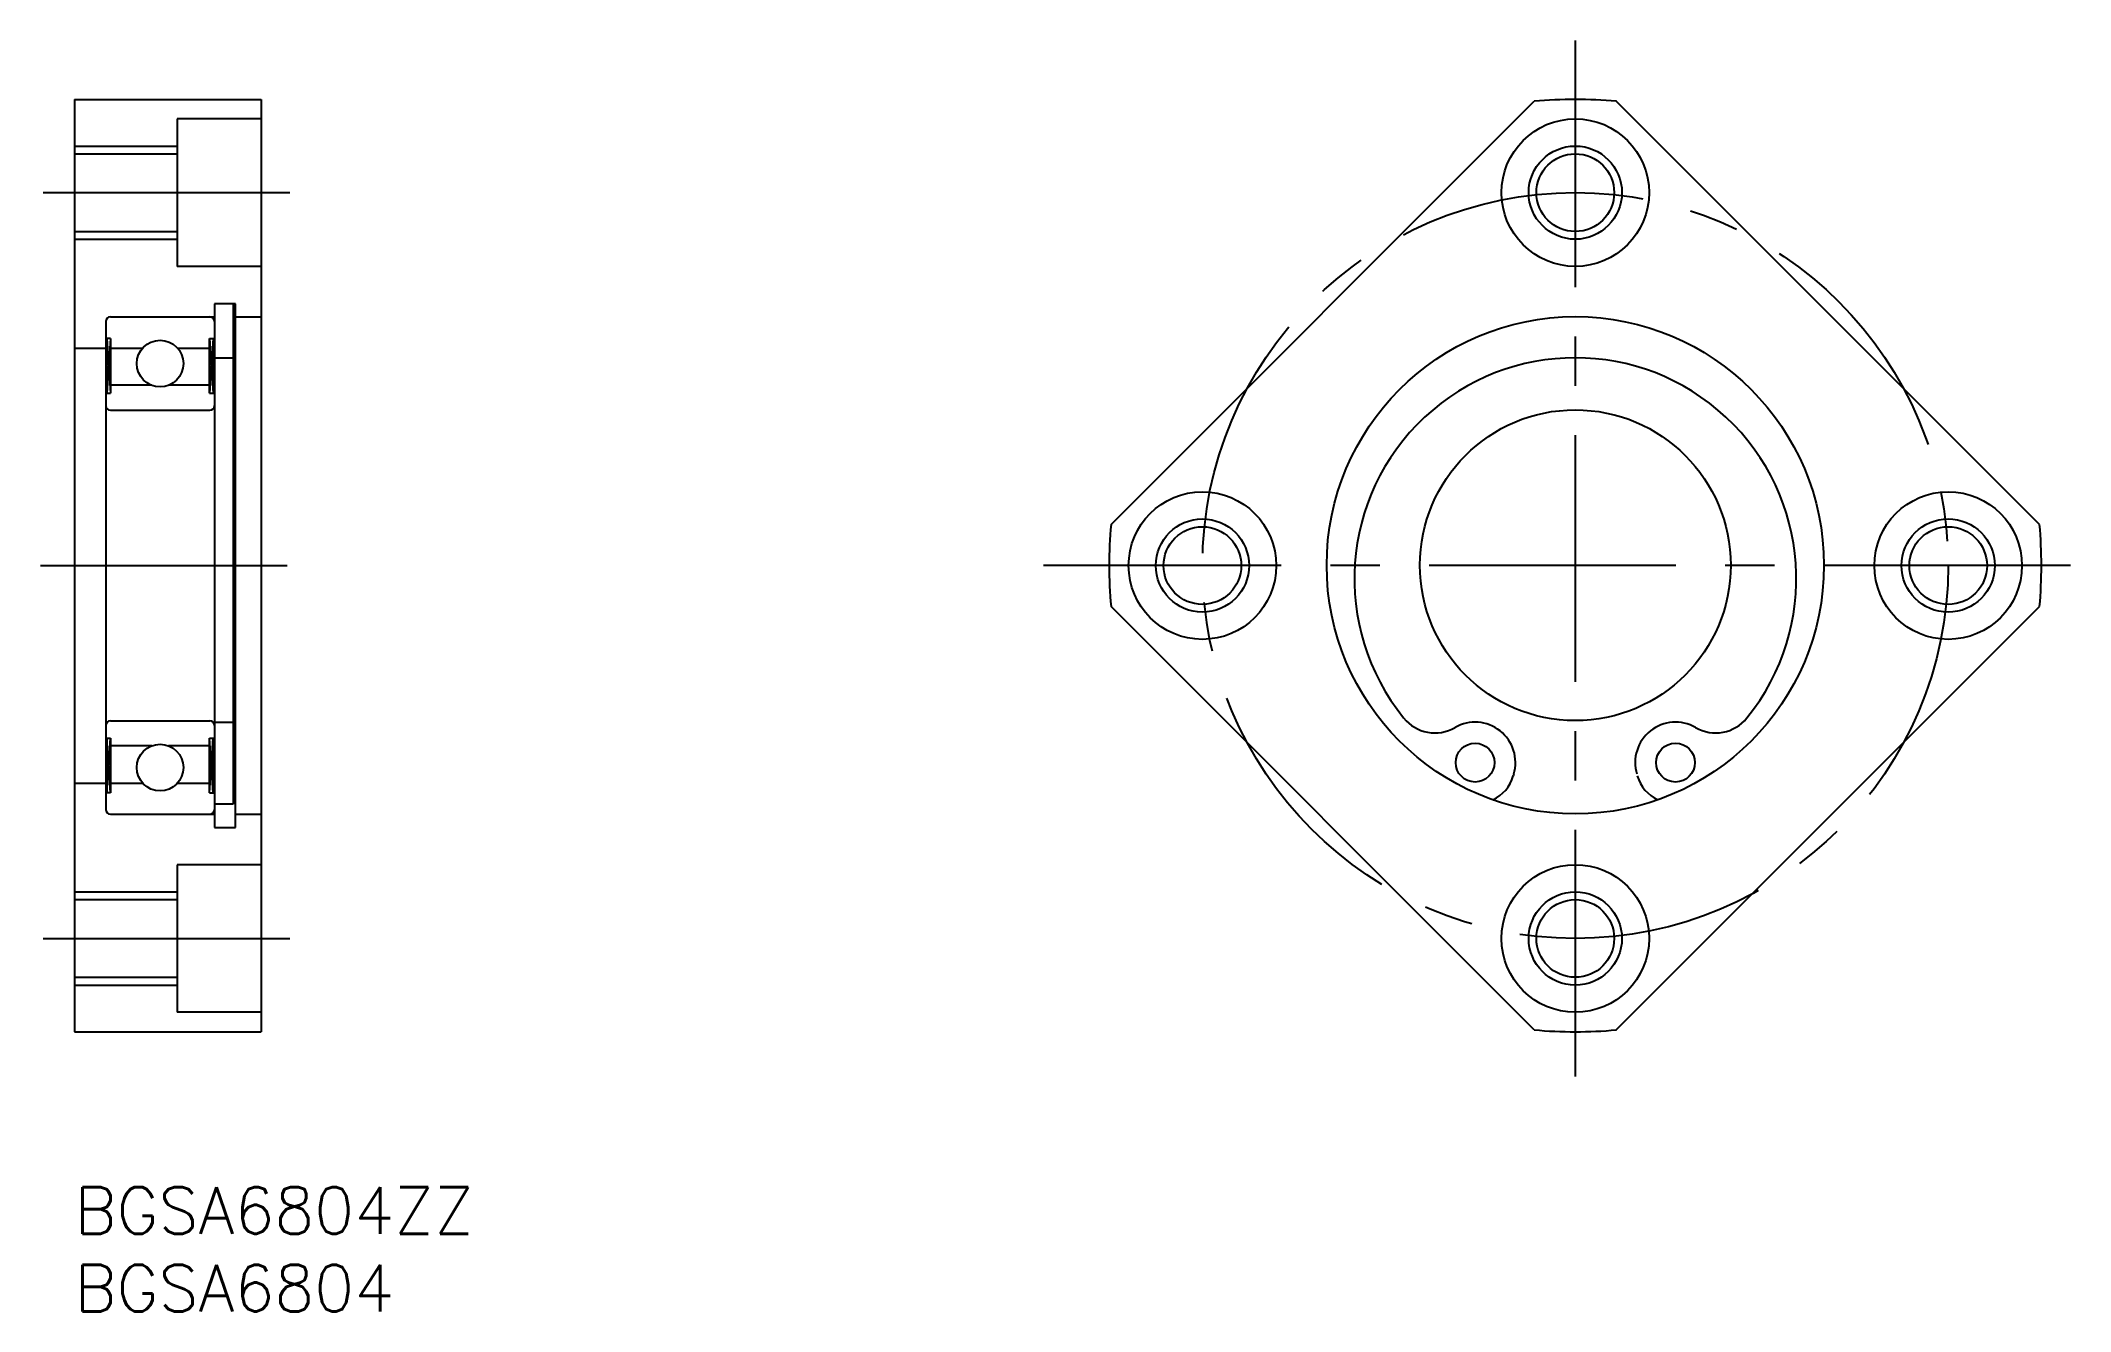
# Model space of a CAD drawing. Extents: x -2 to 128, y -8 to 74.
import ezdxf

# ---------------------------------------------------------------- set-up
doc = ezdxf.new("R2010")
doc.units = 0
doc.header["$LTSCALE"] = 0.5
doc.linetypes.add('CENTER', pattern=[50.8, 31.75, -6.35, 6.35, -6.35])
for name, color, linetype in [('MSM_CENTER', 1, 'CENTER'), ('MSM_CONTINUOUS', 7, 'CONTINUOUS'), ('MSM_NARROW', 5, 'CONTINUOUS'), ('MSM_PART_NUMBER', 7, 'CONTINUOUS')]:
    doc.layers.add(name, color=color, linetype=linetype)
doc.styles.get("Standard").update_dxf_attribs({"font": 'txt.shx', "height": 3, "bigfont": 'bigfont.shx'})

# ---------------------------------------------------------------- blocks, each defined once
blk = doc.blocks.new('*U8')
at = {"layer": 'MSM_PART_NUMBER'}
blk.add_text('BGSA6804ZZ', height=3, dxfattribs=at).set_placement((0, -3))
blk = doc.blocks.new('*U9')
at = {"layer": 'MSM_PART_NUMBER'}
blk.add_text('BGSA6804', height=3, dxfattribs=at).set_placement((0, -8))

msp = doc.modelspace()

# ---------------------------------------------------------------- linework, layer by layer
at = {"layer": 'MSM_CENTER'}
for p, q in [((96.59, 73.79), (96.59, 6.26)), ((-2.03, 64), (14.03, 64)), ((-2.19, 40), (14.18, 40)), ((128.46, 40), (62.37, 40)), ((-2.03, 16), (14.03, 16))]:
    msp.add_line(p, q, dxfattribs=at)
msp.add_circle((96.59, 40), 24, dxfattribs=at)
at = {"layer": 'MSM_CONTINUOUS'}
for p, q in [((0, 70), (0, 10)), ((0, 70), (12, 70)), ((12, 70), (12, 10)), ((66.71, 42.64), (93.95, 69.88)), ((126.47, 42.64), (99.23, 69.88)), ((12, 68.75), (6.6, 68.75)), ((6.6, 68.75), (6.6, 59.25)), ((0, 66.5), (6.6, 66.5)), ((0, 61.5), (6.6, 61.5)), ((12, 59.25), (6.6, 59.25)), ((9, 56.85), (9, 23.15)), ((10.35, 56.85, -1.3), (9, 56.85, -1.3)), ((10.2, 56.85), (10.2, 24.65)), ((10.35, 23.15, -0.1), (10.35, 56.85, -0.1)), ((2, 55.7), (2, 24.3)), ((2.3, 56), (9, 56)), ((10.35, 56), (12, 56)), ((0, 54), (2, 54)), ((2.32, 54.62), (2, 54.62)), ((2.08, 51.1), (2.08, 54.62)), ((2.08, 54.62), (2.32, 51.1)), ((2.32, 54.62), (2.08, 51.1)), ((2.32, 54.62), (2.32, 51.1)), ((2.32, 54), (4.38, 54)), ((6.62, 54), (8.68, 54)), ((8.68, 51.1), (8.68, 54.62)), ((8.68, 54.62), (8.92, 51.1)), ((8.92, 54.62), (8.68, 51.1)), ((8.68, 54.62), (9, 54.62)), ((8.92, 54.62), (8.92, 51.1)), ((10.2, 53.35, -1.3), (9, 53.35, -1.3)), ((2, 51.1), (2.32, 51.1)), ((4.96, 51.6), (2.32, 51.6)), ((8.68, 51.6), (6.04, 51.6)), ((8.68, 51.1), (9, 51.1)), ((2.3, 50), (8.7, 50)), ((93.95, 10.12), (66.71, 37.36)), ((99.23, 10.12), (126.47, 37.36)), ((2, 28.9), (2.32, 28.9)), ((2.08, 28.9), (2.08, 25.38)), ((2.08, 25.38), (2.32, 28.9)), ((2.32, 25.38), (2.08, 28.9)), ((2.3, 30), (8.7, 30)), ((2.32, 28.9), (2.32, 25.38)), ((8.68, 28.9), (9, 28.9)), ((8.68, 25.38), (8.68, 28.9)), ((8.68, 25.38), (8.92, 28.9)), ((8.92, 25.38), (8.68, 28.9)), ((8.92, 25.38), (8.92, 28.9)), ((10.2, 29.89, -1.3), (9, 29.89, -1.3)), ((4.96, 28.4), (2.32, 28.4)), ((8.68, 28.4), (6.04, 28.4)), ((92.63, 26.58), (92.6, 26.47)), ((0, 26), (2, 26)), ((2.32, 25.38), (2, 25.38)), ((2.32, 26), (4.38, 26)), ((6.62, 26), (8.68, 26)), ((8.68, 25.38), (9, 25.38)), ((2.3, 24), (9, 24)), ((10.2, 24.65, -1.3), (9, 24.65, -1.3)), ((10.35, 24), (12, 24)), ((9, 23.15, -1.3), (10.35, 23.15, -1.3)), ((6.6, 20.75), (6.6, 11.25)), ((12, 20.75), (6.6, 20.75)), ((0, 18.5), (6.6, 18.5)), ((0, 13.5), (6.6, 13.5)), ((12, 11.25), (6.6, 11.25)), ((0, 10), (12, 10))]:
    msp.add_line(p, q, dxfattribs=at)
for centre, radius in [((96.59, 64), 4.75), ((96.59, 64), 2.5), ((96.59, 40.02), 16), ((5.5, 53), 1.5), ((96.59, 40.02), 10), ((72.59, 40), 4.75), ((120.59, 40), 4.75), ((72.59, 40), 2.5), ((120.59, 40), 2.5), ((5.5, 27), 1.5), ((90.14, 27.32), 1.25), ((103.04, 27.32), 1.25), ((96.59, 16), 4.75), ((96.59, 16), 2.5)]:
    msp.add_circle(centre, radius, dxfattribs=at)
for centre, radius, start, end in [((96.59, 40), 30, 84.9445, 95.0555), ((2.3, 55.7), 0.3, 90, 180), ((8.7, 55.7), 0.3, 0, 90), ((96.59, 39.15), 14.22, 320.9849, 219.0151), ((2.3, 50.3), 0.3, 180, 270), ((8.7, 50.3), 0.3, 270, 0), ((96.59, 40), 30, 174.9445, 185.0555), ((96.59, 40), 30, 354.9445, 5.0555), ((87.56, 31.83), 2.6, 219.0151, 299.7762), ((105.62, 31.83), 2.6, 240.2238, 320.9849), ((2.3, 29.7), 0.3, 90, 180), ((8.7, 29.7), 0.3, 0, 90), ((90.14, 27.32), 2.6, 343.6002, 119.7762), ((103.04, 27.32), 2.6, 60.2238, 196.3998), ((90.2, 27.17), 2.5, 295.9172, 343.6002), ((102.98, 27.17), 2.5, 196.3998, 244.0828), ((2.3, 24.3), 0.3, 180, 270), ((8.7, 24.3), 0.3, 270, 0), ((96.59, 40), 30, 264.9445, 275.0555)]:
    msp.add_arc(centre, radius, start, end, dxfattribs=at)
at = {"layer": 'MSM_NARROW'}
for p, q in [((0, 67), (6.6, 67)), ((0, 61), (6.6, 61)), ((0, 19), (6.6, 19)), ((0, 13), (6.6, 13))]:
    msp.add_line(p, q, dxfattribs=at)
for centre in [(96.59, 64), (72.59, 40), (120.59, 40), (96.59, 16)]:
    msp.add_circle(centre, 3, dxfattribs=at)

# ---------------------------------------------------------------- block references
at = {"layer": 'MSM_CONTINUOUS'}
for name in ['*U8', '*U9']:
    msp.add_blockref(name, (0, 0), dxfattribs=at)

doc.saveas('drawing.dxf')
